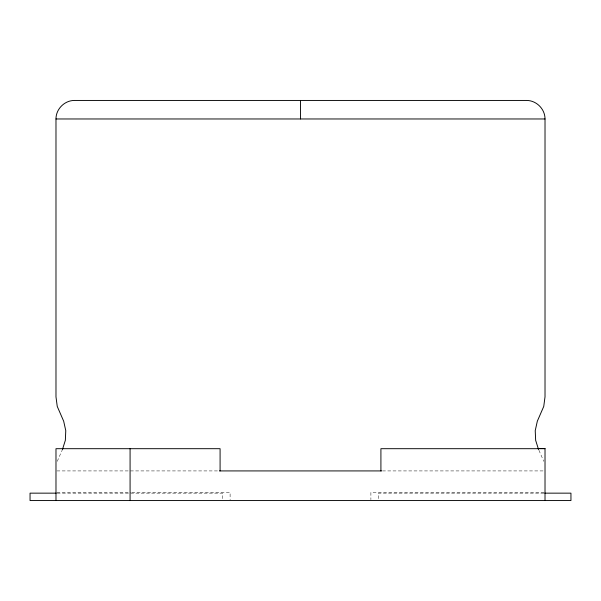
<?xml version="1.0" encoding="UTF-8"?>
<svg xmlns="http://www.w3.org/2000/svg" width="601" height="601" viewBox="0 0 601 601"><rect width="100%" height="100%" fill="white"/><g stroke="black" fill="none" stroke-linecap="round" stroke-linejoin="round"><path stroke-width="0.45" stroke-dasharray="3 2.25" d="M57.245 461.335L62.436 449.533M56.907 470.921L218.494 470.921M382.506 470.921L544.093 470.921M56.922 492.407L130.875 492.407M131.814 492.407L230.108 492.407L230.108 499.656M544.078 492.407L370.892 492.407L370.892 499.656M57.17 493.151L222.701 493.151L222.701 499.634M543.83 493.151L378.299 493.151L378.299 499.634M538.932 450.247L543.755 461.335"/><path stroke-width="0.9" d="M62.436 449.533L65.351 440.308L65.772 430.647L63.676 421.203L57.245 406.411L55.983 396.825L55.983 118.968C55.923 109.051 64.592 100.382 74.509 100.442L526.491 100.442C536.408 100.382 545.077 109.051 545.017 118.968L545.017 396.825L543.755 406.411L537.324 421.203L535.228 430.647L535.649 440.308L538.564 449.533M55.983 118.968L545.017 118.968M537.512 448.466L545.017 448.466L545.017 500.558M545.017 448.692L380.914 448.692L380.914 470.921M219.433 470.921L381.567 470.921M56.239 493.151L30.05 493.151L30.05 500.558L570.95 500.558L570.95 493.151L544.761 493.151M300.5 100.442L300.5 118.968M220.086 470.921L220.086 448.692L55.983 448.692L55.983 500.558M130.079 448.692L130.079 500.558"/></g></svg>
